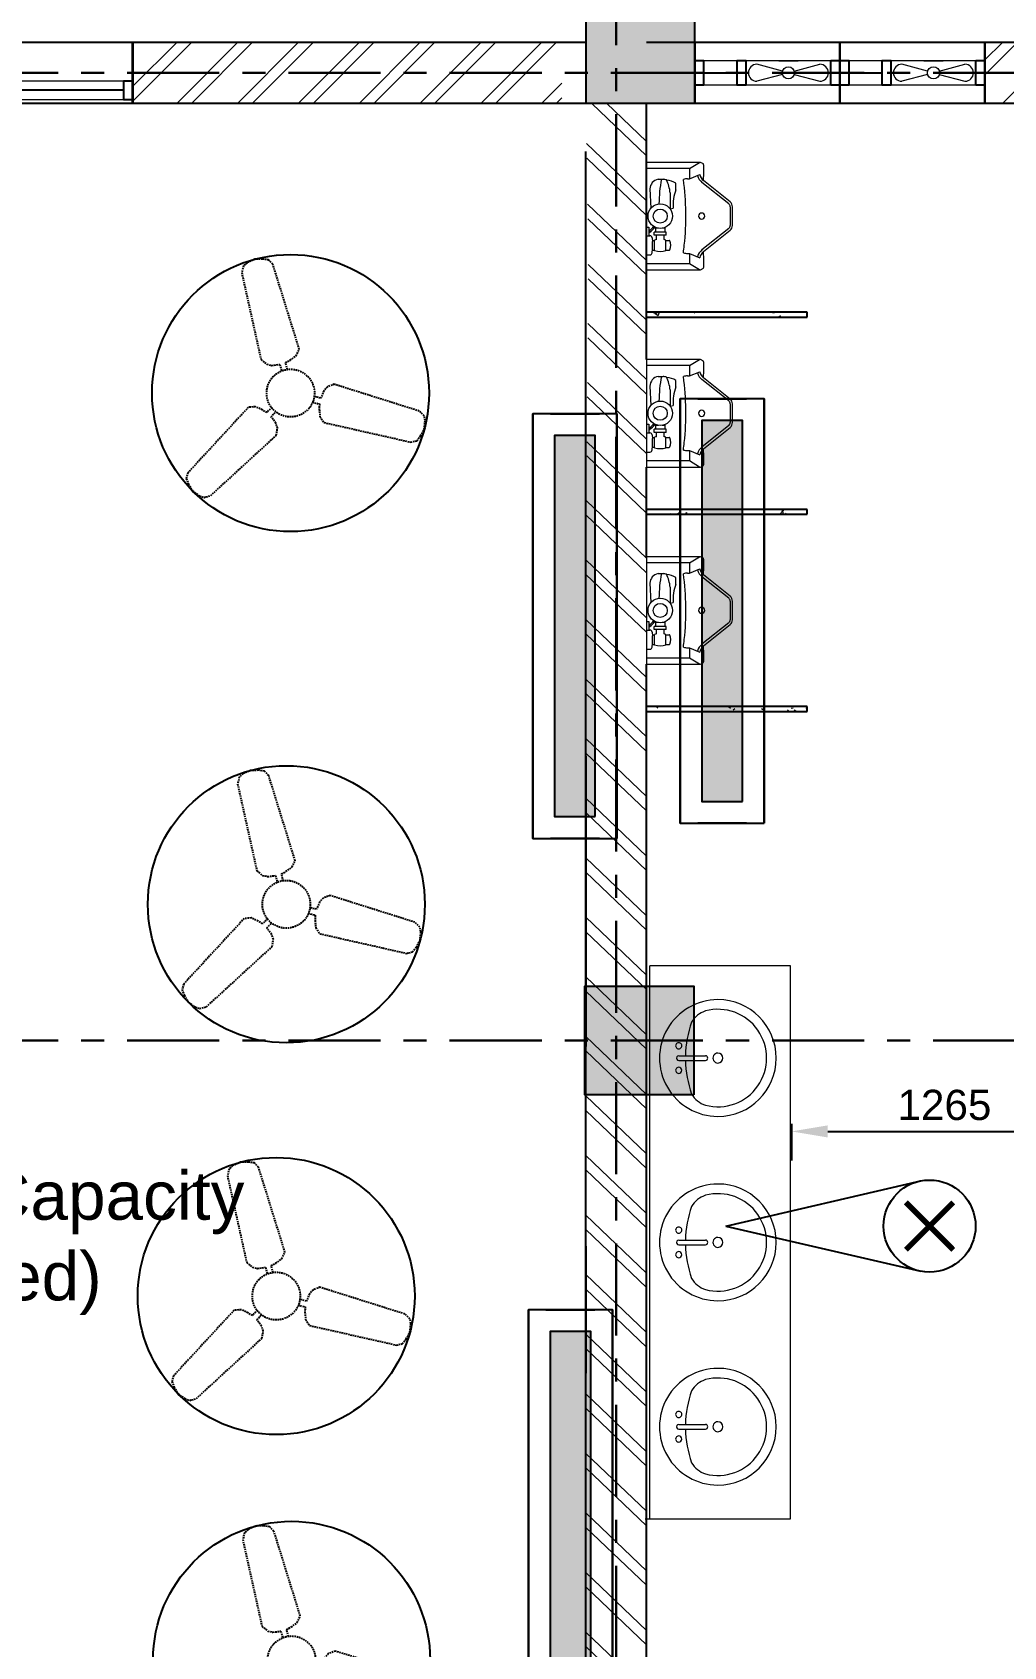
# Model space of a CAD drawing. Header units: millimetres. Extents: x -39622 to 74940, y -5067 to 43318.
# Drawn here: x -29991 to -25973, y 9726 to 16399 of the extents above; entities that cross this region are included whole.
import ezdxf
from ezdxf.enums import TextEntityAlignment as Align

# ---------------------------------------------------------------- set-up
doc = ezdxf.new("R2010")
doc.units = ezdxf.units.MM
doc.linetypes.add('DASHEDX2', pattern=[1.5, 1, -0.5])
doc.linetypes.add('Grid Line', pattern=[22.225, 12.7, -3.175, 3.175, -3.175])
for name, color, linetype, lineweight in [('A-000-T_TEXT', 231, 'Continuous', 9), ('A-ANNO-DIMS', 211, 'Continuous', 30), ('A-WALL', 113, 'Continuous', 25), ('A-WALL-PATT', 111, 'Continuous', 25), ('A_Wall_Ele', 7, 'Continuous', 9), ('A_Wall_Sec', 7, 'Continuous', 35), ('A_Window_Ele', 7, 'Continuous', 9), ('A_Window_Plan', 7, 'Continuous', 25), ('A_Window_Sec', 7, 'Continuous', 25), ('P-SANR-FIXT', 6, 'Continuous', 18), ('Q-CASE', 31, 'Continuous', 18), ('S-GRID', 1, 'Continuous', 30)]:
    doc.layers.add(name, color=color, linetype=linetype, lineweight=lineweight)
for name, color, linetype in [('BULK-HEAD', 15, 'Continuous'), ('CELLING_FAN', 170, 'Continuous'), ('TMS122-2X28', 241, 'Continuous')]:
    doc.layers.add(name, color=color, linetype=linetype)
doc.styles.add('Arial', font='arial.ttf', dxfattribs={"height": 125})
doc.styles.add('Arial_10', font='arial.ttf', dxfattribs={"height": 199.9999999999998})
doc.styles.add('RS', font='romans.shx')
doc.dimstyles.new('MM_Diagonal_-_2_5mm_Arial', dxfattribs={"dimscale": 304.8, "dimtxt": 127.5324249946213, "dimasz": 0.4921259842519684, "dimexe": 0.3937007874015747, "dimexo": 0.2460629921259842, "dimgap": 0.1476377952755905, "dimtad": 1, "dimdec": 0, "dimzin": 0, "dimdsep": 46, "dimtxsty": 'Arial', "dimsah": 1, "dimcen": 0.09, "dimazin": 0, "dimtfac": 1, "dimtdec": 4, "dimtix": 1, "dimtmove": 0, "dimatfit": 3, "dimfxl": 0, "dimtvp": 1, "dimtolj": 1, "dimtzin": 0, "dimarcsym": 0})
doc.dimstyles.new('MM_Diagonal_-_2_5mm_Arial_1', dxfattribs={"dimscale": 304.8, "dimtxt": 127.5324249946213, "dimasz": 0.4921259842519684, "dimexe": 0.3937007874015747, "dimexo": 0.2460629921259842, "dimgap": 0.1476377952755905, "dimtad": 1, "dimdec": 0, "dimzin": 0, "dimdsep": 46, "dimtxsty": 'Arial', "dimsah": 1, "dimcen": 0.09, "dimazin": 0, "dimtfac": 1, "dimtdec": 4, "dimtix": 1, "dimtmove": 2, "dimatfit": 3, "dimfxl": 0, "dimtvp": 1, "dimtolj": 1, "dimtzin": 0, "dimarcsym": 0})
pattern_1 = [(49.99999999999999, (-31686.30605552641, 11964.07589351566), (182.184668996004, -15.93908553890309), [19.05, -209.55]), (355, (-31686.30605552641, 11964.07589351566), (-35.24242749778777, 191.0566080198829), [15.24, -167.64]), (100.451, (-31671.12405552642, 11962.74789351566), (146.9425016659592, 175.1166878202919), [16.19, -178.09]), (46.184, (-31686.30605552641, 12014.87589351567), (271.0788941350689, -42.04327417683035), [28.575, -314.325]), (96.63599999999998, (-31663.71605552641, 12011.37289351566), (237.4025071042102, 247.4272132782395), [24.28499999999999, -267.1349999999998]), (351.184, (-31686.30605552641, 12014.87589351567), (237.404605813934, 247.4251178605976), [22.86, -251.46]), (21, (-31660.90605552642, 12002.17589351566), (151.6148798353833, -102.2655185167625), [19.05, -209.55]), (326, (-31660.90605552642, 12002.17589351566), (61.80235996267616, 184.1877424451579), [15.24, -167.64]), (71.45100000000001, (-31648.27105552641, 11993.65389351566), (213.4170626943636, 81.92136778588423), [16.19, -178.09]), (37.50000000000001, (-31686.30605552641, 11964.07589351566), (3.08832282763796, 84.55507579153537), [8.382, -157.226, 8.382, -161.798, -168.275]), (37.50000000000001, (-31686.30605552641, 11964.07589351566), (3.08832282763796, 84.55507579153537), [-335.788, 8.382, -159.893]), (7.499999999999999, (-31686.30605552641, 11964.07589351566), (66.81943811609501, 100.1807470018533), [8.382, -88.646, 8.382, -153.416, -64.135]), (7.499999999999999, (-31686.30605552641, 11964.07589351566), (66.81943811609501, 100.1807470018533), [-258.826, 8.382, -55.753]), (327.5, (-31742.94805552641, 11964.07589351566), (135.5904877069497, -5.7289126709626), [8.382, -55.118, 8.382, -189.738, -262.89]), (327.5, (-31742.94805552641, 11964.07589351566), (135.5904877069497, -5.7289126709626), [-261.62, 8.382, -254.508]), (317.5, (-31768.34805552641, 11964.07589351566), (148.1288864750833, 25.42676126941608), [8.382, -74.168, 8.382, -123.19, -186.69]), (317.5, (-31768.34805552641, 11964.07589351566), (148.1288864750833, 25.42676126941608), [-214.122, 8.382, -178.308])]

# ---------------------------------------------------------------- blocks, each defined once
blk = doc.blocks.new('Plumbing-Urinal-Combos-Sloan-Valve-WEUS-10001302 - WEUS-1000_1302-23517-Level 1')
at = {"layer": 'P-SANR-FIXT'}
for p, q in [((4235.325939274988, 2267.564240950562), (4235.325939274988, 1823.064240950508)), ((4458.27466294285, 2267.564240950557), (4235.325939274988, 2267.564240950562)), ((4413.488893922024, 2242.388252021728), (4235.325939274992, 2242.388252021728)), ((4413.125939274986, 2238.644670615935), (4413.125939274986, 2199.824354725121)), ((4413.125939274989, 2199.824354725122), (4455.718528431352, 2217.295175386463)), ((4413.488893922024, 2242.388252021728), (4454.280369654742, 2267.564240950509)), ((4470.869644280578, 2261.046000305593), (4458.27466294285, 2267.564240950557)), ((4471.217320648794, 2191.881135851521), (4473.018762123582, 2223.973764533845)), ((4249.613439274977, 2157.506895869386), (4253.786711336967, 2077.876121219479)), ((4283.927344306862, 2197.714240950535), (4303.906941677869, 2197.714240950535)), ((4318.903690518558, 2194.923485468968), (4319.640009135916, 2193.274817636031)), ((4333.684085928785, 2142.137436577555), (4333.684085928785, 2074.81673668166)), ((4357.563439274976, 2154.017330947632), (4357.563439274977, 2181.429884685201)), ((4405.507264724383, 2199.824354725123), (4413.125939274989, 2199.824354725122)), ((4575.44297315492, 2096.302662174299), (4464.933134247225, 2184.710533300464)), ((4581.39319348288, 2103.740437584243), (4471.217320648794, 2191.881135851521)), ((4333.684085928785, 2074.81673668166), (4346.212486424301, 2078.173711476888)), ((4581.400939274991, 2083.906369824392), (4581.400939274991, 2006.722112076671)), ((4590.925939274994, 2006.722112076671), (4590.925939274994, 2083.906369824391)), ((4235.325939275036, 2000.070490950701), (4244.850939275055, 2000.070490950701)), ((4235.325939274976, 1964.164240950521), (4250.074262081104, 1964.164240950521)), ((4244.850939275055, 2000.070490950701), (4244.850939275055, 1964.164240950521)), ((4249.613439275021, 1986.57674095068), (4244.850939275055, 1986.57674095068)), ((4249.613439275021, 1977.05174095068), (4244.850939275055, 1977.05174095068)), ((4249.613439275021, 1977.05174095068), (4249.613439275021, 1986.57674095068)), ((4258.511455524621, 1955.727047507006), (4260.725939274976, 1940.539240950526)), ((4260.124486692852, 1944.664240950514), (4268.975939275013, 1944.664240950514)), ((4260.725939274976, 1908.789240950518), (4260.725939274976, 1940.539240950526)), ((4267.475939274976, 1965.940882129274), (4267.475939274976, 1979.434632129324)), ((4317.475939274977, 1979.434632129324), (4267.475939274976, 1979.434632129324)), ((4317.475939274977, 1965.940882129274), (4267.475939274976, 1965.940882129274)), ((4268.975939274998, 1903.164240950518), (4268.975939274998, 1946.164240950518)), ((4271.975939274977, 1995.265511658218), (4271.975939274977, 1999.184727657965)), ((4284.675939274976, 1995.265511658218), (4271.975939274977, 1995.265511658218)), ((4272.985878412461, 1995.265511658218), (4272.985878412461, 1979.434632129324)), ((4276.674172331572, 1948.464172478638), (4276.674172331572, 1965.940882129274)), ((4312.975939274976, 1995.265511658218), (4300.275939274976, 1995.265511658218)), ((4308.14309591112, 1948.495812879946), (4308.14309591112, 1965.940882129274)), ((4311.98153492729, 1995.265511658218), (4311.98153492729, 1979.434632129324)), ((4312.975939274976, 1995.265511658218), (4312.975939274976, 1999.184727657965)), ((4315.975939274999, 1903.164240950519), (4315.975939274999, 1946.164240950518)), ((4315.975939274999, 1945.164240950526), (4328.675939274999, 1945.164240950526)), ((4317.475939274977, 1965.940882129274), (4317.475939274977, 1979.434632129324)), ((4575.442973154918, 1994.325819726764), (4464.933134247222, 1905.917948600601)), ((4471.217320648791, 1898.747346049544), (4581.393193482878, 1986.888044316819)), ((4235.325939274976, 1885.164240950523), (4250.074262081104, 1885.164240950523)), ((4258.511455524621, 1893.601434394039), (4260.725939274976, 1908.789240950518)), ((4260.124486692851, 1904.664240950522), (4268.975939274998, 1904.664240950522)), ((4315.975939274999, 1904.164240950519), (4328.675939275, 1904.164240950519)), ((4405.50726472438, 1890.804127175944), (4413.125939274986, 1890.804127175944)), ((4413.125939274986, 1890.804127175944), (4413.125939274986, 1851.983811285096)), ((4413.125939274986, 1890.804127175944), (4455.718528431348, 1873.333306514602)), ((4473.018762123578, 1866.654717367223), (4471.217320648791, 1898.747346049544)), ((4413.488893922023, 1848.240229879293), (4235.325939274992, 1848.240229879293)), ((4235.325939274988, 1823.064240950508), (4458.274662942846, 1823.064240950508)), ((4454.280369654752, 1823.064240950508), (4413.488893922023, 1848.240229879293)), ((4458.274662942846, 1823.064240950508), (4470.869644280574, 1829.582481595472))]:
    blk.add_line(p, q, dxfattribs=at)
for radius in [50.56809671214523, 28.99999999998545]:
    blk.add_circle((4292.475939274987, 2045.314240950541), radius, dxfattribs=at)
for centre, radius, start, end in [((4497.386204329768, 2225.276870903628), 51.95025990614349, 193.6062028830244, 233.5179509185499), ((4497.386204329764, 2225.276870903628), 42.42525990614389, 190.8439913602312, 231.3401917459079), ((4291.902935415714, 2156.161857648025), 42.31088053508663, 100.8652452318143, 178.1782936636432), ((4798.605533669291, 2093.647366884928), 511.4513741533132, 168.2598378914397, 179.7810388213493), ((4296.410129058593, 2115.738871398313), 82.31745509108032, 74.14201803255513, 84.7747203979063), ((4154.004838825467, 2120.288542402), 181.0027790292449, 6.933095990680618, 24.3520043001962), ((4315.019784457847, 2111.851033569876), 81.55476128177735, 58.55649927668841, 86.75235173534243), ((4514.424671549064, 2091.769855720218), 168.7607607316721, 158.3552636525076, 184.6210200501019), ((4405.507264724382, 2143.74334391896), 56.08101080616597, 89.99999999999908, 107.9341857856505), ((3282.630491106376, 2045.314240950541), 1115.978466240091, 353.7925983505938, 7.817076772319036), ((4565.525939274991, 2083.906369824392), 15.874999999999, 359.9999999999989, 51.34019174590585), ((4565.525939274997, 2083.906369824392), 25.39999999999863, 359.9999999999991, 51.34019174590576), ((4216.861528446098, 2030.607235178839), 55.25936874189841, 306.3484352941236, 330.059437060862), ((4463.925939274995, 2045.314240950541), 12.69999999999971, 5.088887490341627e-13, 179.9999999999995), ((4463.925939274995, 2045.314240950541), 12.69999999999982, 180, 359.9999999999976), ((4565.525939274991, 2006.722112076671), 15.87499999999936, 308.6598082540912, 2.048277214862505e-12), ((4565.525939274996, 2006.722112076671), 25.3999999999988, 308.6598082540908, 359.9999999999986), ((4214.33302443504, 2032.652935324356), 64.21200333891086, 303.3283593278196, 329.5982254118392), ((4250.074262081104, 1955.727047507005), 8.437193443516662, 4.632186779581051e-12, 90), ((4292.475939274999, 1881.539604782629), 68.76477004856554, 103.284974259091, 109.9832101213319), ((4292.475939274999, 1881.539604782629), 68.7647700485647, 70.01678987866858, 76.83024168349598), ((4328.675939274999, 1941.51482133882), 3.649419611705525, 33.88865094597033, 90), ((4292.061066217339, 1924.630788264612), 43.92718542582853, 334.8885475239145, 25.51118307932923), ((4250.074262081104, 1893.601434394039), 8.437193443516179, 270.0000000000051, 359.9999999999973), ((4292.475939274998, 1972.415042023506), 73.12949780526645, 251.2555489659759, 288.7444510340242), ((4328.675939275, 1907.813660562225), 3.649419611705525, 269.9999999999996, 329.9999999999587), ((3282.630491106376, 2045.314240950541), 1115.97846624009, 352.1829232276805, 353.7925983505938), ((4405.507264724381, 1946.885137982108), 56.08101080616597, 252.0658142143492, 269.9999999999996), ((4497.38620432976, 1865.351610997436), 51.95025990614349, 126.4820490814496, 166.3937971169748), ((4497.38620432976, 1865.351610997436), 42.42525990614389, 128.6598082540915, 169.1560086397673)]:
    blk.add_arc(centre, radius, start, end, dxfattribs=at)
for centre, major_axis, ratio, start_param, end_param in [((4413.511822885547, 2238.563195258942), (0, 3.830955721638033), 0.1007505536868832, 0.05942749448751772, 1.54952709107061), ((4413.511822885547, 1852.065286642082), (0, 3.830955721638035), 0.1007505536870231, 1.59206556251737, 3.082165159102358)]:
    blk.add_ellipse(centre, major_axis=major_axis, ratio=ratio, start_param=start_param, end_param=end_param, dxfattribs=at)
for points, knots in [([(4473.018762123582, 2223.973764533842), (4473.12681811463, 2226.048656940706), (4473.283040395674, 2230.407663189303), (4473.337988775831, 2238.178111997231), (4473.162560869414, 2245.001581789449), (4472.851477540878, 2250.363817392493), (4472.548821672798, 2253.899857194179), (4472.186571048569, 2256.834027373311), (4471.777147917176, 2259.068559060516), (4471.332481671178, 2260.532605424596), (4471.026268989334, 2260.955472915538), (4470.869576611293, 2261.031908017761)], [-1, -1, -1, -1, -0.8636363636363636, -0.7272727272727273, -0.5454545454545454, -0.4545454545454545, -0.3636363636363636, -0.2727272727272727, -0.1818181818181818, -0.09090909090909091, 0, 0, 0, 0]), ([(4470.869576611289, 1829.596573883303), (4471.10461517835, 1829.711226536639), (4471.562848696651, 1830.559666990791), (4472.267386950612, 1833.990498102011), (4472.886461206546, 1840.020049915283), (4473.282569574577, 1848.551067262823), (4473.345572390733, 1857.944738734636), (4473.162836778308, 1863.888194158072), (4473.018762123578, 1866.654717367224)], [-1, -1, -1, -1, -0.8636363636363636, -0.7272727272727273, -0.5454545454545454, -0.3636363636363636, -0.1818181818181818, 0, 0, 0, 0])]:
    blk.add_open_spline(points, degree=3, knots=knots, dxfattribs=at)
blk = doc.blocks.new('Plumbing_Fixtures_Counter_Top_w-Sinks - 2400x600x850mm-45687-Level 1')
at = {"layer": 'Q-CASE'}
for p, q in [((1169.889696199681, 724.999999998928), (-1116.110303800323, 724.999999998928)), ((1169.889696199681, 124.999999999994), (1169.889696199681, 724.999999998928)), ((1169.889696199681, 144.0499999997917), (-1116.110303800323, 144.0499999997917))]:
    blk.add_line(p, q, dxfattribs=at)
blk = doc.blocks.new('Sink - Vanity - Round - Basin-45527-Level 1')
at = {"layer": 'P-SANR-FIXT'}
for p, q in [((87.12674056506447, 247.092718506639), (87.12674056506447, 136.2525038084347)), ((106.17674056506, 247.092718506639), (106.17674056506, 136.2525038084347))]:
    blk.add_line(p, q, dxfattribs=at)
for centre, radius, start, end in [((96.65174056506224, 85.16771850664179), 241.3000000000011, 359.9999999999996, 179.9999999999998), ((96.65174056506311, -233.016846160736), 452.2830509971848, 91.2067280602796, 109.2086421669032), ((45.85174056506239, 247.0927185066416), 12.69999999999974, 359.9999999999996, 179.9999999999999), ((45.85174056506239, 247.0927185066416), 12.69999999999973, 180.0000000000001, 359.9999999999996), ((96.65174056506224, 247.092718506639), 9.524999999997767, 359.9999999999996, 179.9999999999999), ((96.65174056506311, -233.016846160736), 452.283050997185, 70.79135783309735, 88.79327193972064), ((147.4517405650624, 247.0927185066413), 12.69999999999999, 359.9999999999996, 179.9999999999998), ((147.4517405650624, 247.0927185066413), 12.69999999999999, 179.9999999999998, 0), ((96.65174056506224, 85.16771850664179), 201.4082890453261, 165.3071077951312, 14.69289220486852), ((1.368968937795129, 104.2755165177024), 104.5495194220199, 120.7927440188338, 162.1903932962603), ((96.65174056506224, 136.2525038084347), 9.524999999997778, 180.0000000000003, 359.9999999999996), ((191.9345121923293, 104.2755165177024), 104.5495194220199, 17.80960670373899, 59.20725598116843), ((96.65174056506224, 85.16771850664179), 241.3000000000011, 180.0000000000001, 359.9999999999996), ((96.65174056506224, 85.16771850664179), 20.63750000000001, 359.9999999999996, 179.9999999999998), ((96.65174056506224, 85.16771850664179), 20.63750000000002, 180.0000000000001, 359.9999999999996)]:
    blk.add_arc(centre, radius, start, end, dxfattribs=at)
blk = doc.blocks.new('*D52')
at = {"layer": 'A-ANNO-DIMS', "color": 0, "lineweight": -2}
for p, q in [((-33575.98011625142, 16431.8901344662), (-33575.98011625142, 17287.05623513662)), ((-23750.98011625142, 16431.8901344662), (-23750.98011625142, 17287.05623513662)), ((-33425.98011625142, 17167.05623513662), (-29632.1621749414, 17167.05623513662)), ((-23900.98011625142, 17167.05623513662), (-29167.92956921153, 17167.05623513662))]:
    blk.add_line(p, q, dxfattribs=at)
at = {"layer": 'A-ANNO-DIMS', "color": 0}
for points in [[(-33425.98011625142, 17192.05623513662), (-33425.98011625142, 17142.05623513662), (-33575.98011625142, 17167.05623513662)], [(-23900.98011625142, 17192.05623513662), (-23900.98011625142, 17142.05623513662), (-23750.98011625142, 17167.05623513662)]]:
    blk.add_solid(points, dxfattribs=at)
at = {"layer": 'Defpoints', "color": 0}
for p in [(-23750.98011625142, 17167.05623513662), (-33575.98011625142, 16356.8901344662), (-23750.98011625142, 16356.8901344662)]:
    blk.add_point(p, dxfattribs=at)
at = {"layer": 'A-ANNO-DIMS', "color": 0, "insert": (-29630.78145945135, 17283.9054285645), "char_height": 125, "width": 461.471174749768, "attachment_point": 1, "line_spacing_factor": 0.9417779076525877, "style": 'Arial'}
blk.add_mtext('\\A1;9825', dxfattribs=at)
blk = doc.blocks.new('*D54')
at = {"layer": 'A-ANNO-DIMS', "color": 0, "lineweight": -2}
for p, q in [((-26850.98011625242, 11886.95680814834), (-26850.98011625242, 11735.89079097036)), ((-25585.98011625136, 11886.95680814834), (-25585.98011625136, 11735.89079097036)), ((-26700.98011625242, 11855.89079097036), (-25735.98011625136, 11855.89079097036))]:
    blk.add_line(p, q, dxfattribs=at)
at = {"layer": 'A-ANNO-DIMS', "color": 0}
for points in [[(-26700.98011625242, 11880.89079097036), (-26700.98011625242, 11830.89079097036), (-26850.98011625242, 11855.89079097036)], [(-25735.98011625136, 11880.89079097036), (-25735.98011625136, 11830.89079097036), (-25585.98011625136, 11855.89079097036)]]:
    blk.add_solid(points, dxfattribs=at)
at = {"layer": 'Defpoints', "color": 0}
for p in [(-26850.98011625242, 11961.95680814834), (-25585.98011625136, 11961.95680814834), (-25585.98011625136, 11855.89079097036)]:
    blk.add_point(p, dxfattribs=at)
at = {"layer": 'A-ANNO-DIMS', "color": 0, "insert": (-26218.48011625189, 11964.71241443557), "char_height": 125, "width": 461.471174749768, "attachment_point": 5, "style": 'Arial'}
blk.add_mtext('\\A1;1265', dxfattribs=at)
blk = doc.blocks.new('MM_Ventilation with Exhaust fan _Exh fan place at top_-01 - V1-558886-01-First Floor')
at = {"layer": 'A_Window_Ele'}
for p, q in [((-126.0000000000143, 50.00000000000016), (-262.0000000000089, 50.00000000000016)), ((261.9999999999919, 49.9999999999966), (-88.00000000001448, 50.00000000000016)), ((261.9999999999922, 49.9999999999968), (-88.0000000000076, 49.99999999999793)), ((-88.0000000000076, 49.99999999999794), (-88.00000000000793, -50.00000000000372)), ((62.85185434276548, 6.470476127559466), (-43.39998654903203, 34.94057108883673)), ((46.97708936023901, 49.99999999999711), (127.0229106397514, 49.99999999999685)), ((111.1481456572189, 6.470476127559314), (217.3999865490165, 34.94057108883589)), ((261.9999999999918, -50.00000000000487), (261.9999999999922, 49.9999999999968)), ((-262.0000000000089, -50.00000000000031), (-126.0000000000143, -50.00000000000031)), ((-88.00000000001444, -50.00000000000031), (261.9999999999919, -50.00000000000031)), ((-88.00000000000793, -50.00000000000374), (261.9999999999918, -50.00000000000486)), ((62.8518543427655, -6.470476127566581), (-43.39998654903238, -34.94057108884392)), ((111.1481456572189, -6.470476127566725), (217.3999865490162, -34.94057108884467))]:
    blk.add_line(p, q, dxfattribs=at)
blk.add_circle((86.9999999999922, -3.553157768010351e-12), 25.00000000000002, dxfattribs=at)
for centre, radius, start, end in [((-43.39998654903214, -3.223221689552247e-12), 34.94057108884027, 90.00000000000011, 269.9999999999996), ((217.3999865490165, -4.069211634316617e-12), 34.94057108884034, 269.9999999999998, 89.9999999999998)]:
    blk.add_arc(centre, radius, start, end, dxfattribs=at)
at = {"layer": 'A_Window_Plan'}
for p, q in [((-262.0000000000089, 50.00000000000019), (-300.0000000000081, 50.00000000000019)), ((-262.0000000000089, -50.00000000000028), (-262.0000000000089, 50.0000000000002)), ((-88.00000000001444, 50.00000000000016), (-126.0000000000143, 50.00000000000016)), ((-126.0000000000143, 50.00000000000016), (-126.0000000000143, -50.00000000000032)), ((-88.00000000001444, -50.00000000000031), (-88.00000000001444, 50.00000000000017)), ((261.999999999987, -50.00000000000028), (261.999999999987, 49.99999999999665)), ((299.9999999999914, 50.00000000000019), (261.999999999987, 49.99999999999664)), ((-300.0000000000081, -50.00000000000028), (-262.0000000000089, -50.00000000000028)), ((-262.0000000000089, -1.239798264052183e-11), (-126.0000000000143, -1.239798264052183e-11)), ((-126.0000000000143, -50.00000000000031), (-88.00000000001444, -50.00000000000031)), ((261.999999999987, -50.00000000000028), (299.9999999999914, -50.00000000000028))]:
    blk.add_line(p, q, dxfattribs=at)
at = {"layer": 'A_Window_Sec'}
for p, q in [((-300.0000000000081, -125), (-300.0000000000081, 125)), ((299.9999999999914, 125), (299.9999999999914, -125))]:
    blk.add_line(p, q, dxfattribs=at)
blk = doc.blocks.new('w1')
at = {"layer": 'A_Wall_Ele', "color": 7}
for p, q in [((7941.097436238721, -35115.23871517586), (7941.097436238721, -33115.23871517586)), ((8191.097436238721, -33115.23871517586), (8191.097436238721, -35115.23871517586))]:
    blk.add_line(p, q, dxfattribs=at)
at = {"layer": 'A_Wall_Sec'}
for p, q in [((7941.097436238721, -33115.23871517586), (8191.097436238721, -33115.23871517586)), ((8191.097436238721, -35115.23871517586), (7941.097436238721, -35115.23871517586))]:
    blk.add_line(p, q, dxfattribs=at)
at = {"layer": 'A_Window_Ele'}
for p, q in [((8101.097436239471, -33153.2387151759), (8101.09743623947, -33596.23871517588)), ((8176.097436239487, -33596.23871517588), (8176.097436239488, -33153.2387151759)), ((8101.09743623947, -33634.23871517589), (8101.097436239468, -34596.23871517582)), ((8176.097436239486, -34065.23871517586), (8176.097436239487, -33646.23871517586)), ((8176.097436239485, -34584.23871517586), (8176.097436239486, -34165.23871517586)), ((8101.097436239468, -34634.23871517582), (8101.097436239467, -35077.23871517584)), ((8176.097436239485, -35077.23871517584), (8176.097436239485, -34634.23871517586))]:
    blk.add_line(p, q, dxfattribs=at)
at = {"layer": 'A_Window_Plan'}
for p, q in [((8101.097436239471, -33115.23871517586), (8101.097436239471, -33153.2387151759)), ((8101.097436239471, -33153.2387151759), (8176.097436239488, -33153.2387151759)), ((8138.597436239494, -33153.2387151759), (8138.597436239493, -33596.23871517588)), ((8176.097436239488, -33153.2387151759), (8176.097436239488, -33115.23871517586)), ((8101.09743623947, -33596.23871517588), (8101.09743623947, -33634.23871517589)), ((8144.84743623965, -33596.23871517588), (8101.09743623947, -33596.23871517588)), ((8144.84743623965, -33596.23871517588), (8176.097436239487, -33596.23871517588)), ((8144.84743623965, -33634.23871517589), (8144.84743623965, -33596.23871517588)), ((8146.097436239676, -33646.23871517586), (8146.097436239676, -33596.23871517588)), ((8176.097436239487, -33646.23871517586), (8176.097436239487, -33596.23871517588)), ((8101.09743623947, -33634.23871517589), (8144.84743623965, -33634.23871517589)), ((8146.097436239676, -34065.23871517586), (8146.097436239676, -33646.23871517586)), ((8176.097436239487, -33646.23871517586), (8146.097436239676, -33646.23871517586)), ((8161.097436239646, -34065.23871517586), (8161.097436239646, -33646.23871517586)), ((8146.097436239676, -34065.23871517586), (8176.097436239486, -34065.23871517586)), ((8146.097436239676, -34165.23871517586), (8146.097436239676, -34065.23871517586)), ((8176.097436239486, -34165.23871517586), (8176.097436239486, -34065.23871517586)), ((8146.097436239676, -34115.23871517586), (8176.097436239486, -34115.23871517586)), ((8146.097436239676, -34165.23871517586), (8176.097436239486, -34165.23871517586)), ((8146.097436239675, -34584.23871517586), (8146.097436239676, -34165.23871517586)), ((8161.097436239626, -34165.23871517586), (8161.097436239625, -34584.23871517586)), ((8101.097436239468, -34596.23871517582), (8101.097436239468, -34634.23871517582)), ((8144.847436239647, -34596.23871517582), (8101.097436239468, -34596.23871517582)), ((8101.097436239468, -34634.23871517582), (8144.847436239647, -34634.23871517582)), ((8138.597436239545, -34634.23871517582), (8138.597436239544, -35077.23871517584)), ((8144.847436239647, -34634.23871517582), (8144.847436239647, -34596.23871517582)), ((8176.097436239485, -34584.23871517586), (8146.097436239675, -34584.23871517586)), ((8146.097436239675, -34634.23871517586), (8146.097436239675, -34584.23871517586)), ((8146.097436239675, -34634.23871517586), (8176.097436239485, -34634.23871517586)), ((8176.097436239485, -34634.23871517586), (8176.097436239485, -34584.23871517586)), ((8101.097436239467, -35077.23871517584), (8101.097436239467, -35115.23871517586)), ((8176.097436239485, -35077.23871517584), (8101.097436239467, -35077.23871517584)), ((8176.097436239485, -35115.23871517586), (8176.097436239485, -35077.23871517584))]:
    blk.add_line(p, q, dxfattribs=at)
blk = doc.blocks.new('Celling Fan')
at = {"color": 5, "ltscale": 100}
blk.add_circle((-6145.534159109928, 32845.29748878919), 900, dxfattribs=at)
at = {"layer": 'CELLING_FAN', "color": 213, "linetype": 'DASHEDX2', "lineweight": -2, "ltscale": 10}
for p, q in [((-6451.232629679203, 33671.26167096668), (-6462.379821125938, 33627.53166602516)), ((-6428.07325996064, 33692.37960434898), (-6451.232629679203, 33671.26167096668)), ((-6377.471302846068, 33714.89806443172), (-6428.07325996064, 33692.37960434898)), ((-6326.972678139855, 33715.52864718726), (-6377.471302846068, 33714.89806443172)), ((-6287.779800933364, 33710.14514097516), (-6326.972678139855, 33715.52864718726)), ((-6260.309616878216, 33681.74375753781), (-6287.779800933364, 33710.14514097516)), ((-6088.706440353018, 33129.60841486993), (-6260.309616878216, 33681.74375753781)), ((-6462.379821125938, 33627.53166602516), (-6337.123023473121, 33062.96236940397)), ((-6337.123023473121, 33062.96236940397), (-6300.069978619702, 33032.16369054475)), ((-6177.818877534233, 33043.10147539343), (-6148.288150325374, 33058.97322903448)), ((-6165.413817729002, 32996.74734005828), (-6177.818877534233, 33043.10147539343)), ((-6148.288150325374, 33058.97322903448), (-6108.261447256711, 33087.59731491978)), ((-6108.261447256711, 33087.59731491978), (-6088.706440353018, 33129.60841486993)), ((-6300.069978619702, 33032.16369054475), (-6266.438676250335, 33025.28811433299)), ((-6266.438676250335, 33025.28811433299), (-6215.574798432719, 33031.97853963965)), ((-6215.574798432719, 33031.97853963965), (-6202.490926700642, 32986.80016684405)), ((-5929.205446396472, 32860.0085592891), (-5948.843306962917, 32812.6139363875)), ((-5906.435371561798, 32885.69633342006), (-5929.205446396472, 32860.0085592891)), ((-5861.23641072602, 32902.38587219957), (-5906.435371561798, 32885.69633342006)), ((-5309.676658946157, 32728.57679249997), (-5861.23641072602, 32902.38587219957)), ((-6420.168502942994, 32752.35627384412), (-6812.530147739244, 32327.67589224013)), ((-6374.008319718467, 32756.42669102587), (-6420.168502942994, 32752.35627384412)), ((-6329.205782693365, 32736.0745922284), (-6374.008319718467, 32756.42669102587)), ((-6300.695077154141, 32718.43610918168), (-6329.205782693365, 32736.0745922284)), ((-6266.753748350637, 32752.35627384412), (-6300.695077154141, 32718.43610918168)), ((-6272.184371774532, 32691.29999034042), (-6239.600689170453, 32725.22014211416)), ((-6004.43491125014, 32786.78885250509), (-5958.088522481794, 32774.35488181243)), ((-5948.843306962917, 32812.6139363875), (-5994.510861299073, 32823.87215742932)), ((-5958.088522481794, 32774.35488181243), (-5959.108544151431, 32740.84464512464)), ((-5959.108544151431, 32740.84464512464), (-5954.332710194993, 32691.86846046183)), ((-5277.378959407602, 32697.05803910371), (-5309.676658946157, 32728.57679249997)), ((-6240.958354682974, 32650.59579276544), (-6272.184371774532, 32691.29999034042)), ((-6230.097127148281, 32618.03244242271), (-6240.958354682974, 32650.59579276544)), ((-6238.243042971028, 32570.544224784), (-6230.097127148281, 32618.03244242271)), ((-5954.332710194993, 32691.86846046183), (-5927.727533874157, 32653.92777767349)), ((-5927.727533874157, 32653.92777767349), (-5363.762712552709, 32526.47281660959)), ((-5270.669977547132, 32666.44246994684), (-5277.378959407602, 32697.05803910371)), ((-5276.469397476989, 32611.36065952137), (-5270.669977547132, 32666.44246994684)), ((-6664.545997257686, 32179.78400784245), (-6238.243042971028, 32570.544224784)), ((-5363.762712552709, 32526.47281660959), (-5325.431300962868, 32536.06200210778)), ((-5325.431300962868, 32536.06200210778), (-5301.172609202444, 32567.31227632882)), ((-5301.172609202444, 32567.31227632882), (-5276.469397476989, 32611.36065952137)), ((-6812.530147739244, 32327.67589224013), (-6823.391375273937, 32289.68532328463)), ((-6823.391375273937, 32289.68532328463), (-6808.45718982787, 32253.05154289141)), ((-6808.45718982787, 32253.05154289141), (-6782.661776847111, 32209.63374243444)), ((-6782.661776847111, 32209.63374243444), (-6737.85923982201, 32177.07039209171)), ((-6737.85923982201, 32177.07039209171), (-6707.990888083363, 32167.57275629719)), ((-6707.990888083363, 32167.57275629719), (-6664.545997257686, 32179.78400784245))]:
    blk.add_line(p, q, dxfattribs=at)
blk.add_circle((-6145.534159109928, 32845.29748878919), 155.2574020836772, dxfattribs=at)
blk = doc.blocks.new('2X36W-MO')
at = {"layer": 'TMS122-2X28', "linetype": 'ByBlock', "lineweight": -2}
h = blk.add_hatch(dxfattribs=at)
h.set_pattern_fill('ANGLE', color=256, style=0)
h.set_pattern_definition([(0, (0, 0), (0, 6.985), [5.08, -1.905]), (90, (0, 0), (-6.985, 4.277078946022131e-16), [5.08, -1.905])])
h.paths.add_polyline_path([(525, 56), (-525, 56), (-525, -56), (525, -56)])
for p, q in [((585, 116), (-585, 116)), ((585, 116), (-585, 116)), ((-585, 116), (585, 116)), ((-585, 67.50000005960464), (-585, -67.50000005960464)), ((-585, 67.50000005960464), (-585, -67.50000005960464)), ((-585, -67.50000005960464), (-585, 67.50000005960464)), ((-585, 67.50000005960464), (-585, 67.50000005960464)), ((-585, 67.50000005960464), (-585, 67.50000005960464)), ((585, -67.50000005960464), (585, 67.50000005960464)), ((585, 67.50000005960464), (585, 67.50000005960464)), ((585, -67.50000005960464), (585, 67.50000005960464)), ((585, 67.50000005960464), (585, 67.50000005960464)), ((585, 67.50000005960464), (585, -67.50000005960464)), ((-585, -67.50000005960464), (-585, -67.50000005960464)), ((-585, -67.50000005960464), (-585, -67.50000005960464)), ((585, -67.50000005960464), (585, -67.50000005960464)), ((585, -67.50000005960464), (585, -67.50000005960464)), ((-585, -116), (585, -116)), ((585, -116), (-585, -116)), ((-585, -116), (585, -116))]:
    blk.add_line(p, q, dxfattribs=at)
for points in [[(-585, 116), (585, 116), (585, -116), (-585, -116)], [(-525, 56), (525, 56), (525, -56), (-525, -56)]]:
    blk.add_lwpolyline(points, close=True, dxfattribs=at)
at = {"layer": 'TMS122-2X28', "linetype": 'ByBlock', "lineweight": -2, "style": 'RS'}
blk.add_attdef('FIX.NO', text='', height=150, dxfattribs=at).set_placement((-50.89716581394896, -253.1082636864885), align=Align.MIDDLE_CENTER)
blk = doc.blocks.new('FLOOD_LIGHT')
at = {"layer": 'BULK-HEAD', "linetype": 'ByBlock', "lineweight": -2}
for points in [[(0, -1.91351062366774e-14), (358.3323760383146, 83.01741829436928)], [(0, 1.91351062366774e-14), (358.3323760383146, -83.01741829436928)]]:
    blk.add_lwpolyline(points, dxfattribs=at)
at = {"layer": 'BULK-HEAD', "color": 20, "linetype": 'ByBlock', "lineweight": -2, "ltscale": 10, "const_width": 10}
for points in [[(330.8942833689825, 43.56169037634118), (374.4559737453237, 0), (418.0176641216648, -43.56169037634115)], [(418.0176641216649, 43.56169037634112), (374.4559737453237, 0), (330.8942833689825, -43.56169037634118)]]:
    blk.add_lwpolyline(points, dxfattribs=at)
at = {"layer": 'BULK-HEAD', "linetype": 'ByBlock', "lineweight": -2}
blk.add_circle((374.4559737453237, 1.435132967750805e-14), 84.56868299364577, dxfattribs=at)

msp = doc.modelspace()

# ---------------------------------------------------------------- hatches: boundary and pattern name
h = msp.add_hatch(color=8)
h.dxf.hatch_style = 1
h.paths.add_polyline_path([(-27700.98011625142, 16106.8901344662), (-27250.98011625142, 16106.8901344662), (-27250.98011625142, 16556.8901344662), (-27700.98011625142, 16556.8901344662)])
h = msp.add_hatch(color=8)
h.dxf.hatch_style = 1
h.paths.add_polyline_path([(-27255.52651974628, 12006.89013446622), (-27705.52651974628, 12006.89013446622), (-27705.52651974628, 12456.89013446622), (-27255.52651974628, 12456.89013446622)])
at = {"layer": 'A-WALL-PATT', "lineweight": 18}
h = msp.add_hatch(dxfattribs=at)
h.set_pattern_fill('FP_9', color=256, angle=44.99999999999993, style=0, pattern_type=2)
h.set_pattern_definition([(44.99999999999994, (-30900.98075505859, 16106.89007369416), (-125.723585694968, 125.7235856949683), []), (44.99999999999994, (-30900.98004795181, 16297.38959029328), (-125.723585694968, 125.7235856949683), [])])
h.paths.add_polyline_path([(-31575.98011625141, 16106.8901344662), (-31575.98011625141, 16356.8901344662), (-33450.9801162514, 16356.8901344662), (-33450.9801162514, 16106.8901344662)])
h.paths.add_polyline_path([(-29575.98011625141, 16356.89013446621), (-29575.98011625141, 16106.8901344662), (-27800.98011625142, 16106.8901344662), (-27800.98011625142, 16356.8901344662)])
h = msp.add_hatch(dxfattribs=at)
h.set_pattern_fill('FP_3', color=256, angle=44.99999999999986, style=0, pattern_type=2)
h.set_pattern_definition([(44.99999999999986, (-25725.97996032507, 16106.89007369414), (-125.7235856949679, 125.7235856949685), []), (44.99999999999986, (-25725.97996032507, 16297.39029740005), (-125.7235856949679, 125.7235856949685), [])])
h.paths.add_polyline_path([(-26050.98011625143, 16356.8901344662), (-26050.98011625143, 16106.8901344662), (-24000.98011625141, 16106.8901344662), (-24000.98011625141, 16356.8901344662)])
h = msp.add_hatch(dxfattribs=at)
h.set_pattern_fill('FP_3', color=256, angle=-43.76446785656134, style=0, pattern_type=2)
h.set_pattern_definition([(316.2355321434387, (-27663.78497723967, 14182.29103334739), (122.9834490737302, 128.4052617844347), []), (316.2355321434387, (-27473.32904412696, 14186.39868160039), (122.9834490737302, 128.4052617844347), [])])
h.paths.add_polyline_path([(-27700.98011625142, 13706.89013446622), (-27451.01758307566, 13706.89013446622), (-27451.03824032123, 16109.5854385537), (-27700.98011625142, 16104.1948303787), (-27691.34317304769, 15460.06195026565), (-27700.98011625142, 14249.65672818587)])
h.paths.add_polyline_path([(-27450.99674215468, 13706.89013446622), (-27700.96349034817, 13706.89013446622), (-27700.98011625142, 8456.890134466208), (-27450.98011625142, 8456.890134466208)])
h = msp.add_hatch(dxfattribs=at)
h.set_pattern_fill('FP_13', color=256, style=0, pattern_type=2)
h.set_pattern_definition(pattern_1)
h.paths.add_polyline_path([(-26785.98011625135, 15221.8901344662), (-26785.98011625135, 15241.89013446619), (-27450.98011625142, 15241.89013446619), (-27450.98011625142, 15221.8901344662), (-27004.04802200188, 15221.8901344662)])
h = msp.add_hatch(dxfattribs=at)
h.set_pattern_fill('FP_13', color=256, style=0, pattern_type=2)
h.set_pattern_definition(pattern_1)
h.paths.add_polyline_path([(-26785.98011625135, 14406.89013446619), (-26785.98011625135, 14426.89013446619), (-27450.98011625142, 14426.89013446619), (-27450.98011625142, 14406.89013446619), (-27004.04802200188, 14406.89013446619)])
h = msp.add_hatch(dxfattribs=at)
h.set_pattern_fill('FP_13', color=256, style=0, pattern_type=2)
h.set_pattern_definition(pattern_1)
h.paths.add_polyline_path([(-26785.98011625135, 13591.89013446619), (-26785.98011625135, 13611.89013446619), (-27450.98011625142, 13611.89013446619), (-27450.98011625142, 13591.89013446619), (-27004.04802200188, 13591.89013446619)])

# ---------------------------------------------------------------- linework, layer by layer
msp.add_line((-29575.98011625141, 16106.8901344662), (-29575.98011625141, 16356.8901344662))
for points in [[(-27700.98011625142, 16106.8901344662), (-27250.98011625142, 16106.8901344662), (-27250.98011625142, 16556.8901344662), (-27700.98011625142, 16556.8901344662)], [(-26650.98011625142, 16356.8901344662), (-27250.98011625142, 16356.8901344662), (-27250.98011625142, 16106.8901344662), (-26650.98011625142, 16106.8901344662)], [(-26050.98011625142, 16356.8901344662), (-26650.98011625142, 16356.8901344662), (-26650.98011625142, 16106.8901344662), (-26050.98011625142, 16106.8901344662)], [(-27255.52651974628, 12006.89013446622), (-27705.52651974628, 12006.89013446622), (-27705.52651974628, 12456.89013446622), (-27255.52651974628, 12456.89013446622)]]:
    msp.add_lwpolyline(points, close=True)
at = {"layer": 'A-WALL'}
for p, q in [((-27700.98011625142, 16356.8901344662), (-33700.9801162514, 16356.8901344662)), ((-24000.98011625142, 16356.8901344662), (-27450.98011625142, 16356.8901344662)), ((-33450.9801162514, 16106.8901344662), (-27700.98011625142, 16106.8901344662)), ((-27450.98011625142, 15046.64013446622), (-27450.98011625142, 16106.8901344662)), ((-27450.98011625142, 16106.8901344662), (-25585.98011625136, 16106.8901344662)), ((-27700.98011625142, 13706.89013446622), (-27700.98011625142, 15906.89013446622)), ((-26785.98011625136, 15241.89013446619), (-27450.98011625142, 15241.89013446619)), ((-27450.98011625142, 15221.89013446619), (-26785.98011625136, 15221.89013446619)), ((-26785.98011625136, 15221.89013446619), (-26785.98011625136, 15241.89013446619)), ((-27450.98011625142, 14231.64013446622), (-27450.98011625142, 14602.14013446617)), ((-26785.98011625136, 14426.89013446619), (-27450.98011625142, 14426.89013446619)), ((-26785.98011625136, 14406.89013446619), (-26785.98011625136, 14426.89013446619)), ((-27450.98011625142, 14406.89013446619), (-26785.98011625136, 14406.89013446619)), ((-27700.98011625142, 8456.890134466208), (-27700.98011625142, 13787.14013446617)), ((-27450.98011625142, 11881.89013446622), (-27450.98011625142, 13787.14013446617)), ((-26785.98011625136, 13611.89013446619), (-27450.98011625142, 13611.89013446619)), ((-27450.98011625142, 13591.89013446619), (-26785.98011625136, 13591.89013446619)), ((-26785.98011625136, 13591.89013446619), (-26785.98011625136, 13611.89013446619)), ((-27700.98011625142, 13406.89013446619), (-27700.98011625142, 12206.89013446619)), ((-27450.98011625143, 8456.890134466208), (-27450.98011625142, 13256.89013446622)), ((-27700.98011625142, 11381.89013446622), (-27700.98011625142, 10856.89013446619))]:
    msp.add_line(p, q, dxfattribs=at)
at = {"layer": 'Q-CASE'}
msp.add_line((-26855.52651974735, 12540.22606100156), (-27436.47651974649, 12540.22606100156), dxfattribs=at)
at = {"layer": 'S-GRID', "linetype": 'Grid Line', "ltscale": 30}
for p, q in [((-27575.98011625143, 6344.856248012016), (-27575.98011625142, 17432.89802218556)), ((-23216.68039469874, 16231.8901344662), (-36091.39909128917, 16231.8901344662)), ((-23216.68039469874, 12231.8901344662), (-36091.39909128918, 12231.8901344662))]:
    msp.add_line(p, q, dxfattribs=at)

# ---------------------------------------------------------------- block references
at = {"rotation": 270}
msp.add_blockref('w1', (3539.258598924447, 24297.98757070491), dxfattribs=at)
at = {"xscale": 0.6363537383745879, "yscale": 0.6363537383745879, "zscale": 0.6363537383745879}
for p in [(-25012.09484913311, -5993.31283140523), (-25029.49013201682, -8106.443997502985), (-25071.32557555718, -9725.84131332545), (-25007.82556344551, -11229.76251090204)]:
    msp.add_blockref('Celling Fan', p, dxfattribs=at)
at = {"layer": 'A_Window_Ele'}
for p in [(-26950.98011625142, 16231.8901344662), (-26350.98011625142, 16231.8901344662)]:
    msp.add_blockref('MM_Ventilation with Exhaust fan _Exh fan place at top_-01 - V1-558886-01-First Floor', p, dxfattribs=at)
at = {"layer": 'BULK-HEAD', "xscale": 2.25, "yscale": 2.25, "zscale": 2.25}
msp.add_blockref('FLOOD_LIGHT', (-27122.48834880209, 11464.62680658251), dxfattribs=at)
at = {"layer": 'P-SANR-FIXT'}
for p in [(-31686.30605552641, 13594.07589351566), (-31686.30605552641, 12779.07589351566), (-31686.30605552641, 11964.07589351566)]:
    msp.add_blockref('Plumbing-Urinal-Combos-Sloan-Valve-WEUS-10001302 - WEUS-1000_1302-23517-Level 1', p, dxfattribs=at)
at = {"layer": 'P-SANR-FIXT', "rotation": 89.99999999999982}
for p in [(-27070.35880124064, 12062.57432043649), (-27070.35880124064, 11300.57432043649), (-27070.35880124064, 10538.57432043649)]:
    msp.add_blockref('Sink - Vanity - Round - Basin-45527-Level 1', p, dxfattribs=at)
at = {"layer": 'Q-CASE', "rotation": 270}
msp.add_blockref('Plumbing_Fixtures_Counter_Top_w-Sinks - 2400x600x850mm-45687-Level 1', (-27580.52651974628, 11424.11575720124), dxfattribs=at)
at = {"layer": 'TMS122-2X28', "xscale": -1.5, "yscale": 1.5, "zscale": 1.5, "rotation": 270}
for p in [(-27137.70225697647, 14006.96538596845), (-27747.00480562832, 13944.72887335681), (-27765.12980562831, 10241.58334923615)]:
    msp.add_blockref('2X36W-MO', p, dxfattribs=at)

# ---------------------------------------------------------------- texts
at = {"layer": 'A-000-T_TEXT', "color": 7, "insert": (-31303.2073084037, 11690.87358987075), "char_height": 200, "width": 2525.315625, "attachment_point": 1, "style": 'Arial_10'}
msp.add_mtext('20 Beds Capacity        (Bunk bed)', dxfattribs=at)

# ---------------------------------------------------------------- dimensions: what is measured, and where the dimension line sits
at = {"layer": 'A-ANNO-DIMS'}
dim = msp.add_linear_dim(base=(-23750.98011625142, 17167.05623513662), p1=(-33575.98011625142, 16356.8901344662), p2=(-23750.98011625142, 16356.8901344662), dimstyle='MM_Diagonal_-_2_5mm_Arial_1', override={"dimpost": '<>', "dimfxl": 7650.310304897173}, dxfattribs=at)
dim.commit()
dim.dimension.update_dxf_attribs({"geometry": '*D52', "text_midpoint": (-29400.04587207647, 17200.57209523116), "dimtype": 160})
dim = msp.add_linear_dim(base=(-25585.98011625136, 11855.89079097036), p1=(-26850.98011625242, 11961.95680814834), p2=(-25585.98011625136, 11961.95680814834), dimstyle='MM_Diagonal_-_2_5mm_Arial', override={"dimpost": '<>', "dimfxl": 1265.000000001065}, dxfattribs=at)
dim.commit()
dim.dimension.update_dxf_attribs({"geometry": '*D54', "text_midpoint": (-26218.48011625189, 11964.71241443557)})

doc.saveas('drawing.dxf')
